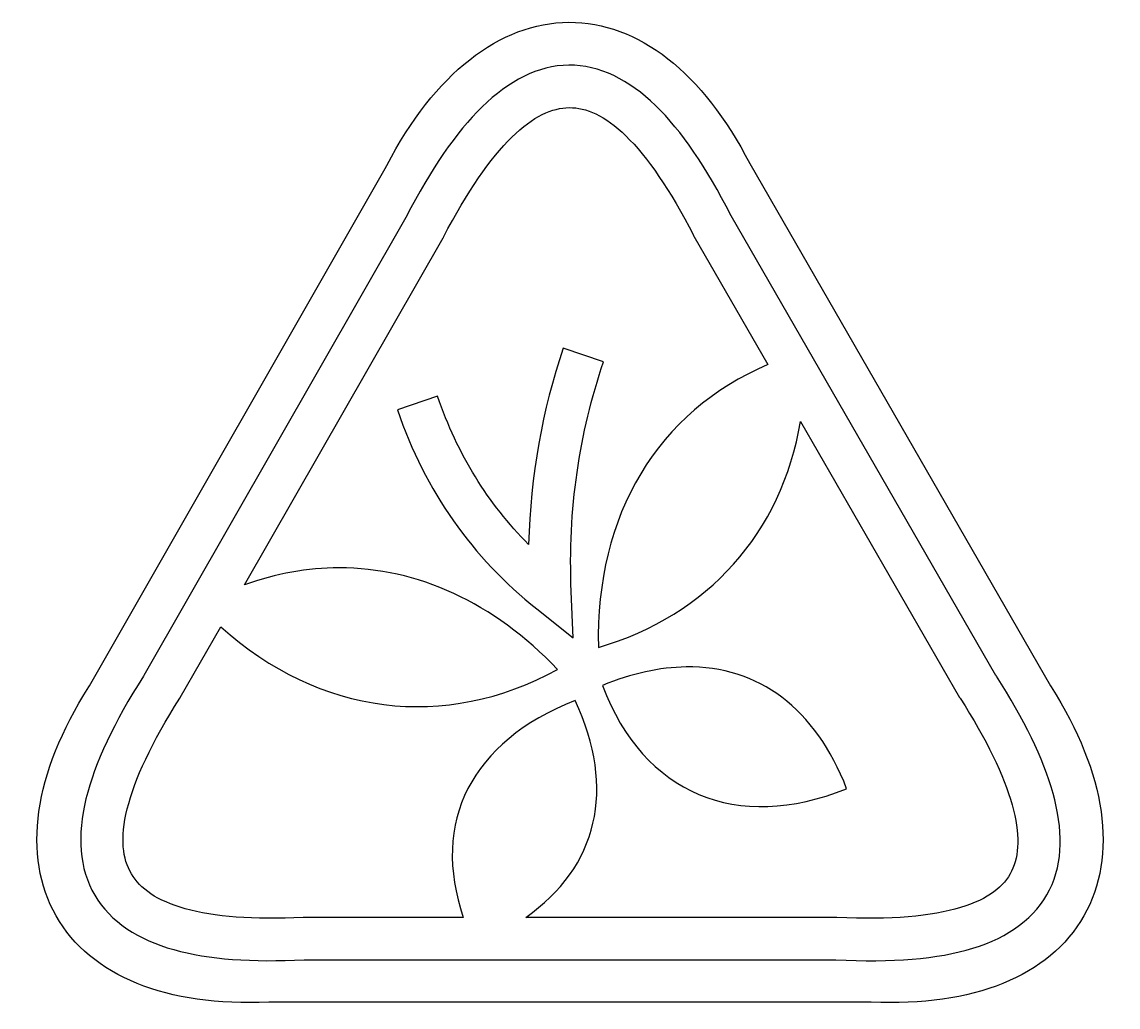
# Model space of a CAD drawing. Header units: centimetres. Extents: x -10.1 to 10.3, y -8.3 to 10.
import ezdxf

# ---------------------------------------------------------------- set-up
doc = ezdxf.new("R2010")
doc.units = ezdxf.units.CM
doc.header["$MEASUREMENT"] = 0
doc.layers.add('Layer 1', color=7, linetype='Continuous')

msp = doc.modelspace()

# ---------------------------------------------------------------- linework, layer by layer
at = {"layer": 'Layer 1'}
for points, knots in [([(0.06983, 9.96092), (-1.21629, 9.95375), (-2.42554, 9.00337), (-3.30888, 7.3056), (-3.30888, 7.3056), (-3.31141, 7.30054), (-3.31411, 7.29615), (-3.31672, 7.29109), (-3.31672, 7.29109), (-3.31672, 7.29109), (-8.82761, -2.35356), (-8.82761, -2.35356), (-8.82761, -2.35356), (-8.82761, -2.35356), (-8.83815, -2.37064), (-8.83815, -2.37064), (-8.83815, -2.37064), (-9.86325, -3.98416), (-10.07907, -5.50667), (-9.44297, -6.62429), (-9.44297, -6.62429), (-8.80708, -7.74161), (-7.39243, -8.31497), (-5.50026, -8.2214), (-5.50026, -8.2214), (-5.50026, -8.2214), (-5.50026, -8.22267), (-5.50026, -8.22267), (-5.50026, -8.22267), (-5.50026, -8.22267), (5.67817, -8.22267), (5.67817, -8.22267), (5.67817, -8.22267), (5.67817, -8.22267), (5.67817, -8.2214), (5.67817, -8.2214), (5.67817, -8.2214), (7.57101, -8.31527), (8.98608, -7.74182), (9.62214, -6.62425), (9.62214, -6.62425), (10.25845, -5.50638), (10.04074, -3.9834), (9.01471, -2.36925), (9.01471, -2.36925), (9.01471, -2.36925), (9.00556, -2.35344), (9.00556, -2.35344), (9.00556, -2.35344), (9.00556, -2.35344), (3.42484, 7.33984), (3.42484, 7.33984), (3.42484, 7.33984), (3.42484, 7.33984), (3.42345, 7.33984), (3.42345, 7.33984), (3.42345, 7.33984), (2.5585, 9.0274), (1.35477, 9.96792), (0.06983, 9.96087), (0.06983, 9.96087), (0.06983, 9.96087), (0.06983, 9.96092), (0.06983, 9.96092)], [0, 0, 0, 0, 0.05882353, 0.05882353, 0.05882353, 0.05882353, 0.11764706, 0.11764706, 0.11764706, 0.11764706, 0.17647059, 0.17647059, 0.17647059, 0.17647059, 0.23529412, 0.23529412, 0.23529412, 0.23529412, 0.29411765, 0.29411765, 0.29411765, 0.29411765, 0.35294118, 0.35294118, 0.35294118, 0.35294118, 0.41176471, 0.41176471, 0.41176471, 0.41176471, 0.47058824, 0.47058824, 0.47058824, 0.47058824, 0.52941176, 0.52941176, 0.52941176, 0.52941176, 0.58823529, 0.58823529, 0.58823529, 0.58823529, 0.64705882, 0.64705882, 0.64705882, 0.64705882, 0.70588235, 0.70588235, 0.70588235, 0.70588235, 0.76470588, 0.76470588, 0.76470588, 0.76470588, 0.82352941, 0.82352941, 0.82352941, 0.82352941, 0.88235294, 0.88235294, 0.88235294, 0.88235294, 1, 1, 1, 1]), ([(0.06722, 9.16496), (0.63965, 9.17044), (1.18657, 8.89323), (1.67749, 8.41648), (1.67749, 8.41648), (2.16516, 7.94293), (2.62037, 7.26614), (3.07173, 6.38314), (3.07173, 6.38314), (3.07481, 6.37715), (3.07784, 6.37218), (3.08101, 6.36606), (3.08101, 6.36606), (3.08101, 6.36606), (7.99336, -2.15984), (7.99336, -2.15984), (7.99336, -2.15984), (7.99336, -2.15984), (7.99602, -2.16372), (7.99602, -2.16372), (7.99602, -2.16372), (7.99602, -2.16372), (8.0026, -2.17561), (8.0026, -2.17561), (8.0026, -2.17561), (8.51123, -2.9736), (8.86886, -3.69349), (9.05157, -4.34853), (9.05157, -4.34853), (9.23551, -5.00804), (9.24301, -5.622), (8.98832, -6.13805), (8.98832, -6.13805), (8.73363, -6.65419), (8.23056, -7.0186), (7.56515, -7.22261), (7.56515, -7.22261), (6.90446, -7.42514), (6.06633, -7.49029), (5.01926, -7.43737), (5.01926, -7.43737), (5.01926, -7.43737), (5.01926, -7.43864), (5.01926, -7.43864), (5.01926, -7.43864), (5.01926, -7.43864), (-4.84004, -7.43864), (-4.84004, -7.43864), (-4.84004, -7.43864), (-4.84004, -7.43864), (-4.84004, -7.43737), (-4.84004, -7.43737), (-4.84004, -7.43737), (-5.80632, -7.48628), (-6.61067, -7.43201), (-7.26217, -7.24888), (-7.26217, -7.24888), (-7.91822, -7.06452), (-8.43613, -6.7354), (-8.72751, -6.23955), (-8.72751, -6.23955), (-9.01872, -5.74365), (-9.05579, -5.12632), (-8.89087, -4.45129), (-8.89087, -4.45129), (-8.72709, -3.7809), (-8.36908, -3.0312), (-7.82478, -2.17688), (-7.82478, -2.17688), (-7.82478, -2.17688), (-7.81424, -2.15976), (-7.81424, -2.15976), (-7.81424, -2.15976), (-7.81424, -2.15976), (-2.95573, 6.33848), (-2.95573, 6.33848), (-2.95573, 6.33848), (-2.95307, 6.34354), (-2.95046, 6.34784), (-2.9478, 6.35294), (-2.9478, 6.35294), (-2.49019, 7.23383), (-2.0298, 7.91299), (-1.5404, 8.39143), (-1.5404, 8.39143), (-1.04822, 8.87265), (-0.50518, 9.15939), (0.06721, 9.16496), (0.06721, 9.16496), (0.06721, 9.16496), (0.06722, 9.16496), (0.06722, 9.16496)], [0, 0, 0, 0, 0.04166667, 0.04166667, 0.04166667, 0.04166667, 0.08333333, 0.08333333, 0.08333333, 0.08333333, 0.125, 0.125, 0.125, 0.125, 0.16666667, 0.16666667, 0.16666667, 0.16666667, 0.20833333, 0.20833333, 0.20833333, 0.20833333, 0.25, 0.25, 0.25, 0.25, 0.29166667, 0.29166667, 0.29166667, 0.29166667, 0.33333333, 0.33333333, 0.33333333, 0.33333333, 0.375, 0.375, 0.375, 0.375, 0.41666667, 0.41666667, 0.41666667, 0.41666667, 0.45833333, 0.45833333, 0.45833333, 0.45833333, 0.5, 0.5, 0.5, 0.5, 0.54166667, 0.54166667, 0.54166667, 0.54166667, 0.58333333, 0.58333333, 0.58333333, 0.58333333, 0.625, 0.625, 0.625, 0.625, 0.66666667, 0.66666667, 0.66666667, 0.66666667, 0.70833333, 0.70833333, 0.70833333, 0.70833333, 0.75, 0.75, 0.75, 0.75, 0.79166667, 0.79166667, 0.79166667, 0.79166667, 0.83333333, 0.83333333, 0.83333333, 0.83333333, 0.875, 0.875, 0.875, 0.875, 0.91666667, 0.91666667, 0.91666667, 0.91666667, 1, 1, 1, 1]), ([(0.0751, 8.37692), (-0.24124, 8.37384), (-0.58964, 8.21976), (-0.98964, 7.82874), (-0.98964, 7.82874), (-1.38956, 7.43772), (-1.81993, 6.81781), (-2.25594, 5.97601), (-2.25594, 5.97601), (-2.25594, 5.97601), (-2.2599, 5.96939), (-2.2599, 5.96939), (-2.2599, 5.96939), (-2.2599, 5.96939), (-2.26386, 5.96146), (-2.26386, 5.96146), (-2.26386, 5.96146), (-2.26386, 5.96146), (-5.94694, -0.48096), (-5.94694, -0.48096), (-5.94694, -0.48096), (-5.36671, -0.26886), (-4.77804, -0.16373), (-4.19444, -0.16344), (-4.19444, -0.16344), (-2.74534, -0.16268), (-1.32617, -0.80578), (-0.13969, -2.04784), (-0.13969, -2.04784), (-2.23502, -3.19692), (-4.55826, -2.90199), (-6.39109, -1.25846), (-6.39109, -1.25846), (-6.39109, -1.25846), (-7.14084, -2.56832), (-7.14084, -2.56832), (-7.14084, -2.56832), (-7.14084, -2.56832), (-7.1448, -2.57625), (-7.1448, -2.57625), (-7.1448, -2.57625), (-7.1448, -2.57625), (-7.15011, -2.58414), (-7.15011, -2.58414), (-7.15011, -2.58414), (-7.67137, -3.4), (-7.9918, -4.09215), (-8.12518, -4.63848), (-8.12518, -4.63848), (-8.25868, -5.18485), (-8.21175, -5.56407), (-8.04877, -5.84153), (-8.04877, -5.84153), (-7.88579, -6.119), (-7.57847, -6.34101), (-7.04855, -6.4899), (-7.04855, -6.4899), (-6.51871, -6.63884), (-5.78254, -6.69863), (-4.86113, -6.65069), (-4.86113, -6.65069), (-4.86113, -6.65069), (-1.89098, -6.65069), (-1.89098, -6.65069), (-1.89098, -6.65069), (-2.49133, -4.8798), (-1.74989, -3.39039), (0.18318, -2.62618), (0.18318, -2.62618), (0.95823, -4.26753), (0.5998, -5.72034), (-0.73001, -6.65069), (-0.73001, -6.65069), (-0.73001, -6.65069), (5.03907, -6.65069), (5.03907, -6.65069), (5.03907, -6.65069), (6.03993, -6.70268), (6.80565, -6.63096), (7.33461, -6.46878), (7.33461, -6.46878), (7.86352, -6.30664), (8.14044, -6.07704), (8.28204, -5.79013), (8.28204, -5.79013), (8.42364, -5.50326), (8.4443, -5.10461), (8.29258, -4.56068), (8.29258, -4.56068), (8.14086, -4.0168), (7.81693, -3.34709), (7.32929, -2.58406), (7.32929, -2.58406), (7.32929, -2.58406), (7.32402, -2.57752), (7.32402, -2.57752), (7.32402, -2.57752), (7.32402, -2.57752), (7.31875, -2.56959), (7.31875, -2.56959), (7.31875, -2.56959), (7.31875, -2.56959), (4.36834, 2.55382), (4.36834, 2.55382), (4.36834, 2.55382), (4.01244, 0.48835), (2.65691, -1.04585), (0.61666, -1.63928), (0.61666, -1.63928), (0.55914, 0.81953), (1.71809, 2.74218), (3.76083, 3.60802), (3.76083, 3.60802), (3.76083, 3.60802), (2.38911, 5.99051), (2.38911, 5.99051), (2.38911, 5.99051), (2.38911, 5.99051), (2.3838, 5.9984), (2.3838, 5.9984), (2.3838, 5.9984), (2.3838, 5.9984), (2.37857, 6.00768), (2.37857, 6.00768), (2.37857, 6.00768), (1.94867, 6.85138), (1.52332, 7.46728), (1.12804, 7.85118), (1.12804, 7.85118), (0.73276, 8.23504), (0.39158, 8.37997), (0.07511, 8.37693), (0.07511, 8.37693), (0.07511, 8.37693), (0.0751, 8.37692), (0.0751, 8.37692)], [0, 0, 0, 0, 0.02857143, 0.02857143, 0.02857143, 0.02857143, 0.05714286, 0.05714286, 0.05714286, 0.05714286, 0.08571429, 0.08571429, 0.08571429, 0.08571429, 0.11428571, 0.11428571, 0.11428571, 0.11428571, 0.14285714, 0.14285714, 0.14285714, 0.14285714, 0.17142857, 0.17142857, 0.17142857, 0.17142857, 0.2, 0.2, 0.2, 0.2, 0.22857143, 0.22857143, 0.22857143, 0.22857143, 0.25714286, 0.25714286, 0.25714286, 0.25714286, 0.28571429, 0.28571429, 0.28571429, 0.28571429, 0.31428571, 0.31428571, 0.31428571, 0.31428571, 0.34285714, 0.34285714, 0.34285714, 0.34285714, 0.37142857, 0.37142857, 0.37142857, 0.37142857, 0.4, 0.4, 0.4, 0.4, 0.42857143, 0.42857143, 0.42857143, 0.42857143, 0.45714286, 0.45714286, 0.45714286, 0.45714286, 0.48571429, 0.48571429, 0.48571429, 0.48571429, 0.51428571, 0.51428571, 0.51428571, 0.51428571, 0.54285714, 0.54285714, 0.54285714, 0.54285714, 0.57142857, 0.57142857, 0.57142857, 0.57142857, 0.6, 0.6, 0.6, 0.6, 0.62857143, 0.62857143, 0.62857143, 0.62857143, 0.65714286, 0.65714286, 0.65714286, 0.65714286, 0.68571429, 0.68571429, 0.68571429, 0.68571429, 0.71428571, 0.71428571, 0.71428571, 0.71428571, 0.74285714, 0.74285714, 0.74285714, 0.74285714, 0.77142857, 0.77142857, 0.77142857, 0.77142857, 0.8, 0.8, 0.8, 0.8, 0.82857143, 0.82857143, 0.82857143, 0.82857143, 0.85714286, 0.85714286, 0.85714286, 0.85714286, 0.88571429, 0.88571429, 0.88571429, 0.88571429, 0.91428571, 0.91428571, 0.91428571, 0.91428571, 0.94285714, 0.94285714, 0.94285714, 0.94285714, 1, 1, 1, 1]), ([(-0.03685, 3.91239), (-0.03685, 3.91239), (0.71037, 3.66073), (0.71037, 3.66073), (0.71037, 3.66073), (0.2639, 2.33252), (0.04804, 0.92234), (0.11336, -0.60085), (0.11336, -0.60085), (0.11336, -0.60085), (0.15026, -1.46403), (0.15026, -1.46403), (0.15026, -1.46403), (0.15026, -1.46403), (-0.52569, -0.92639), (-0.52569, -0.92639), (-0.52569, -0.92639), (-1.71947, 0.02294), (-2.59715, 1.25551), (-3.11379, 2.76601), (-3.11379, 2.76601), (-3.11379, 2.76601), (-2.36792, 3.02163), (-2.36792, 3.02163), (-2.36792, 3.02163), (-1.99642, 1.93547), (-1.42977, 1.02822), (-0.67724, 0.27017), (-0.67724, 0.27017), (-0.64308, 1.55056), (-0.42267, 2.76441), (-0.03684, 3.91243), (-0.03684, 3.91243), (-0.03684, 3.91243), (-0.03685, 3.91239), (-0.03685, 3.91239)], [0, 0, 0, 0, 0.1, 0.1, 0.1, 0.1, 0.2, 0.2, 0.2, 0.2, 0.3, 0.3, 0.3, 0.3, 0.4, 0.4, 0.4, 0.4, 0.5, 0.5, 0.5, 0.5, 0.6, 0.6, 0.6, 0.6, 0.7, 0.7, 0.7, 0.7, 0.8, 0.8, 0.8, 0.8, 1, 1, 1, 1]), ([(2.24287, -2.00294), (3.58356, -1.98325), (4.64999, -2.77272), (5.22229, -4.26289), (5.22229, -4.26289), (3.18052, -5.08095), (1.46323, -4.36856), (0.6905, -2.34686), (0.6905, -2.34686), (1.237, -2.12295), (1.7579, -2.01006), (2.24283, -2.00294), (2.24283, -2.00294), (2.24283, -2.00294), (2.24287, -2.00294), (2.24287, -2.00294)], [0, 0, 0, 0, 0.2, 0.2, 0.2, 0.2, 0.4, 0.4, 0.4, 0.4, 0.6, 0.6, 0.6, 0.6, 1, 1, 1, 1])]:
    msp.add_open_spline(points, degree=3, knots=knots, dxfattribs=at)

doc.saveas('drawing.dxf')
